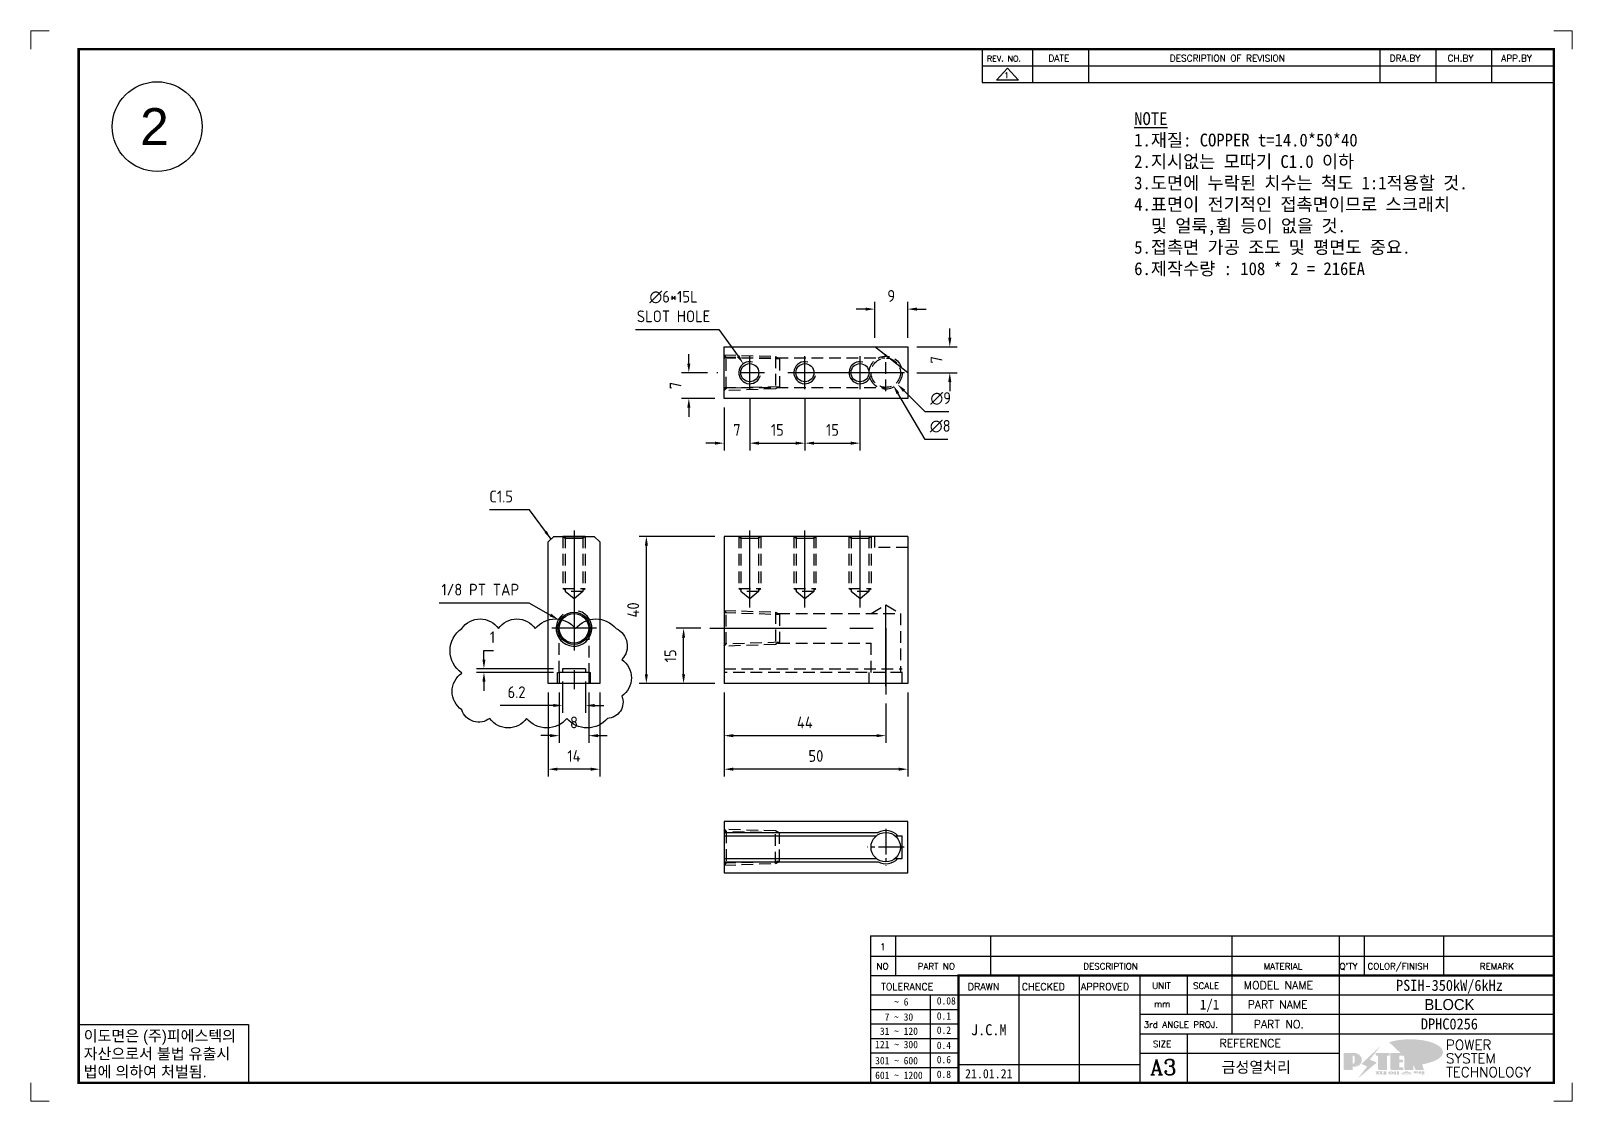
# Model space of a CAD drawing. Header units: millimetres. Extents: x 282 to 14566, y -4134 to 5341.
# Drawn here: x 2788.1 to 3207.6, y -364.8 to -73.5 of the extents above; entities that cross this region are included whole.
import ezdxf
from ezdxf.enums import TextEntityAlignment as Align

# ---------------------------------------------------------------- set-up
doc = ezdxf.new("R2010")
doc.units = ezdxf.units.MM
for name, pattern in [('CENTER', [50.8, 31.75, -6.35, 6.35, -6.35]), ('CENTER1', [10, 7, -1, 1, -1]), ('HIDDEN2', [4.7625, 3.175, -1.5875])]:
    doc.linetypes.add(name, pattern=pattern)
for name, color, linetype in [('CENTER', 1, 'CENTER'), ('FORMAT-1', 7, 'Continuous'), ('line', 3, 'Continuous'), ('Text', 2, 'Continuous'), ('THIN', 3, 'Continuous')]:
    doc.layers.add(name, color=color, linetype=linetype)
doc.styles.add('arial_ttf', font='arial.ttf')
doc.styles.add('h1', font='')
doc.styles.add('HAN', font='')
doc.styles.add('RC', font='ROMANC.SHX')
doc.styles.add('ROMANT', font='romant__.ttf')
doc.styles.add('RT', font='ROMANT.SHX', dxfattribs={"oblique": 15})
doc.styles.get("Standard").update_dxf_attribs({"font": 'ISOCP.SHX', "bigfont": 'WHGTXT.SHX'})
doc.styles.get('h1').set_extended_font_data('New Gulim')
doc.styles.get('HAN').set_extended_font_data('GulimChe')
doc.dimstyles.new('PS-1', dxfattribs={"dimtxt": 3.2, "dimasz": 2.5, "dimexe": 2, "dimexo": 2.5, "dimgap": 2, "dimtad": 1, "dimtoh": 1, "dimrnd": 0.05, "dimzin": 12, "dimdsep": 46, "dimtxsty": 'Standard', "dimcen": 0, "dimclrt": 2, "dimazin": 3, "dimtfac": 1, "dimtofl": 0, "dimtmove": 0, "dimatfit": 3, "dimfxl": 0, "dimtolj": 1, "dimtzin": 0, "dimarcsym": 0})

# ---------------------------------------------------------------- blocks, each defined once
blk = doc.blocks.new('*D148')
at = {"color": 0, "lineweight": -2}
for p, q in [((2976.75, -176.02), (2976.75, -187.7)), ((2983.75, -173.5), (2983.75, -187.7)), ((2974.25, -185.7), (2971.75, -185.7)), ((2986.25, -185.7), (2988.75, -185.7))]:
    blk.add_line(p, q, dxfattribs=at)
at = {"color": 0}
for points in [[(2974.25, -185.28), (2974.25, -186.12), (2976.75, -185.7)], [(2986.25, -185.28), (2986.25, -186.12), (2983.75, -185.7)]]:
    blk.add_solid(points, dxfattribs=at)
at = {"layer": 'DEFPOINTS', "color": 0}
for p in [(2983.75, -171, 0), (2976.75, -173.52, 0), (2983.75, -185.7)]:
    blk.add_point(p, dxfattribs=at)
at = {"color": 2, "insert": (2980.25, -182.1), "char_height": 3.2, "attachment_point": 5}
blk.add_mtext('\\A1;7', dxfattribs=at)
blk = doc.blocks.new('*D149')
at = {"color": 0, "lineweight": -2}
for p, q in [((2983.75, -173.5), (2983.75, -187.7)), ((2998.75, -173.5), (2998.75, -187.7)), ((2986.25, -185.7), (2996.25, -185.7))]:
    blk.add_line(p, q, dxfattribs=at)
at = {"color": 0}
for points in [[(2986.25, -185.28), (2986.25, -186.12), (2983.75, -185.7)], [(2996.25, -185.28), (2996.25, -186.12), (2998.75, -185.7)]]:
    blk.add_solid(points, dxfattribs=at)
at = {"layer": 'DEFPOINTS', "color": 0}
for p in [(2983.75, -171, 0), (2998.75, -171, 0), (2998.75, -185.7)]:
    blk.add_point(p, dxfattribs=at)
at = {"color": 2, "insert": (2991.25, -182.1), "char_height": 3.2, "attachment_point": 5}
blk.add_mtext('\\A1;15', dxfattribs=at)
blk = doc.blocks.new('*D150')
at = {"color": 0, "lineweight": -2}
for p, q in [((2998.75, -173.5), (2998.75, -187.7)), ((3013.75, -173.5), (3013.75, -187.7)), ((3001.25, -185.7), (3011.25, -185.7))]:
    blk.add_line(p, q, dxfattribs=at)
at = {"color": 0}
for points in [[(3001.25, -185.28), (3001.25, -186.12), (2998.75, -185.7)], [(3011.25, -185.28), (3011.25, -186.12), (3013.75, -185.7)]]:
    blk.add_solid(points, dxfattribs=at)
at = {"layer": 'DEFPOINTS', "color": 0}
for p in [(2998.75, -171, 0), (3013.75, -171, 0), (3013.75, -185.7)]:
    blk.add_point(p, dxfattribs=at)
at = {"color": 2, "insert": (3006.25, -182.1), "char_height": 3.2, "attachment_point": 5}
blk.add_mtext('\\A1;15', dxfattribs=at)
blk = doc.blocks.new('*D151')
at = {"color": 0, "lineweight": -2}
for p, q in [((2967.16, -164.02), (2967.16, -161.52)), ((2972.25, -166.52), (2965.16, -166.52)), ((2974.25, -173.52), (2965.16, -173.52)), ((2967.16, -176.02), (2967.16, -178.52))]:
    blk.add_line(p, q, dxfattribs=at)
at = {"color": 0}
for points in [[(2966.74, -164.02), (2967.58, -164.02), (2967.16, -166.52)], [(2966.74, -176.02), (2967.58, -176.02), (2967.16, -173.52)]]:
    blk.add_solid(points, dxfattribs=at)
at = {"layer": 'DEFPOINTS', "color": 0}
for p in [(2967.16, -166.52), (2974.75, -166.52, 0), (2976.75, -173.52, 0)]:
    blk.add_point(p, dxfattribs=at)
at = {"color": 2, "insert": (2963.56, -170.02), "char_height": 3.2, "attachment_point": 5, "rotation": 90}
blk.add_mtext('\\A1;7', dxfattribs=at)
blk = doc.blocks.new('*D152')
at = {"color": 0, "lineweight": -2}
for p, q in [((3015.25, -149.22), (3012.75, -149.22)), ((3017.75, -157.02), (3017.75, -147.22)), ((3026.75, -157.02), (3026.75, -147.22)), ((3029.25, -149.22), (3031.75, -149.22))]:
    blk.add_line(p, q, dxfattribs=at)
at = {"color": 0}
for points in [[(3015.25, -148.8), (3015.25, -149.64), (3017.75, -149.22)], [(3029.25, -148.8), (3029.25, -149.64), (3026.75, -149.22)]]:
    blk.add_solid(points, dxfattribs=at)
at = {"layer": 'DEFPOINTS', "color": 0}
for p in [(3026.75, -149.22), (3017.75, -159.52, 0), (3026.75, -159.52, 0)]:
    blk.add_point(p, dxfattribs=at)
at = {"color": 2, "insert": (3022.25, -145.62), "char_height": 3.2, "attachment_point": 5}
blk.add_mtext('\\A1;9', dxfattribs=at)
blk = doc.blocks.new('*D153')
at = {"color": 0, "lineweight": -2}
for p, q in [((3038.18, -157.02), (3038.18, -154.52)), ((3029.25, -159.52), (3040.18, -159.52)), ((3029.25, -166.52), (3040.18, -166.52)), ((3038.18, -169.02), (3038.18, -171.52))]:
    blk.add_line(p, q, dxfattribs=at)
at = {"color": 0}
for points in [[(3037.77, -157.02), (3038.6, -157.02), (3038.18, -159.52)], [(3037.77, -169.02), (3038.6, -169.02), (3038.18, -166.52)]]:
    blk.add_solid(points, dxfattribs=at)
at = {"layer": 'DEFPOINTS', "color": 0}
for p in [(3026.75, -159.52, 0), (3038.18, -159.52), (3026.75, -166.52, 0)]:
    blk.add_point(p, dxfattribs=at)
at = {"color": 2, "insert": (3034.58, -163.02), "char_height": 3.2, "attachment_point": 5, "rotation": 90}
blk.add_mtext('\\A1;7', dxfattribs=at)
blk = doc.blocks.new('*D83')
at = {"color": 0, "lineweight": -2}
for p, q in [((2976.75, -253.59), (2976.75, -267.3)), ((3020.75, -256.59), (3020.75, -267.3)), ((2979.25, -265.3), (3018.25, -265.3))]:
    blk.add_line(p, q, dxfattribs=at)
at = {"color": 0}
for points in [[(2979.25, -264.89), (2979.25, -265.72), (2976.75, -265.3)], [(3018.25, -264.89), (3018.25, -265.72), (3020.75, -265.3)]]:
    blk.add_solid(points, dxfattribs=at)
at = {"layer": 'DEFPOINTS', "color": 0}
for p in [(2976.75, -251.09, 0), (3020.75, -254.09, 0), (3020.75, -265.3)]:
    blk.add_point(p, dxfattribs=at)
at = {"color": 2, "insert": (2998.75, -261.7), "char_height": 3.2, "attachment_point": 5}
blk.add_mtext('\\A1;44', dxfattribs=at)
blk = doc.blocks.new('*D84')
at = {"color": 0, "lineweight": -2}
for p, q in [((2970.39, -236.09), (2963.74, -236.09)), ((2965.74, -248.59), (2965.74, -238.59)), ((2974.25, -251.09), (2963.74, -251.09))]:
    blk.add_line(p, q, dxfattribs=at)
at = {"color": 0}
for points in [[(2965.32, -238.59), (2966.15, -238.59), (2965.74, -236.09)], [(2965.32, -248.59), (2966.15, -248.59), (2965.74, -251.09)]]:
    blk.add_solid(points, dxfattribs=at)
at = {"layer": 'DEFPOINTS', "color": 0}
for p in [(2965.74, -236.09), (2972.89, -236.09, 0), (2976.75, -251.09, 0)]:
    blk.add_point(p, dxfattribs=at)
at = {"color": 2, "insert": (2962.14, -243.59), "char_height": 3.2, "attachment_point": 5, "rotation": 90}
blk.add_mtext('\\A1;15', dxfattribs=at)
blk = doc.blocks.new('*D85')
at = {"color": 0, "lineweight": -2}
for p, q in [((2974.25, -211.09), (2953.61, -211.09)), ((2955.61, -248.59), (2955.61, -213.59)), ((2974.25, -251.09), (2953.61, -251.09))]:
    blk.add_line(p, q, dxfattribs=at)
at = {"color": 0}
for points in [[(2955.19, -213.59), (2956.03, -213.59), (2955.61, -211.09)], [(2955.19, -248.59), (2956.03, -248.59), (2955.61, -251.09)]]:
    blk.add_solid(points, dxfattribs=at)
at = {"layer": 'DEFPOINTS', "color": 0}
for p in [(2955.61, -211.09), (2976.75, -211.09, 0), (2976.75, -251.09, 0)]:
    blk.add_point(p, dxfattribs=at)
at = {"color": 2, "insert": (2952.01, -231.09), "char_height": 3.2, "attachment_point": 5, "rotation": 90}
blk.add_mtext('\\A1;40', dxfattribs=at)
blk = doc.blocks.new('*D86')
at = {"color": 0, "lineweight": -2}
for p, q in [((2976.75, -253.59), (2976.75, -276.43)), ((3026.75, -253.59), (3026.75, -276.43)), ((3024.25, -274.43), (2979.25, -274.43))]:
    blk.add_line(p, q, dxfattribs=at)
at = {"color": 0}
for points in [[(2979.25, -274.01), (2979.25, -274.85), (2976.75, -274.43)], [(3024.25, -274.01), (3024.25, -274.85), (3026.75, -274.43)]]:
    blk.add_solid(points, dxfattribs=at)
at = {"layer": 'DEFPOINTS', "color": 0}
for p in [(2976.75, -251.09, 0), (3026.75, -251.09, 0), (2976.75, -274.43)]:
    blk.add_point(p, dxfattribs=at)
at = {"color": 2, "insert": (3001.75, -270.83), "char_height": 3.2, "attachment_point": 5}
blk.add_mtext('\\A1;50', dxfattribs=at)
blk = doc.blocks.new('*D87')
at = {"color": 0, "lineweight": -2}
for p, q in [((2931.91, -253.59), (2931.91, -267.3)), ((2939.91, -253.59), (2939.91, -267.3)), ((2929.41, -265.3), (2926.91, -265.3)), ((2942.41, -265.3), (2944.91, -265.3))]:
    blk.add_line(p, q, dxfattribs=at)
at = {"color": 0}
for points in [[(2929.41, -264.89), (2929.41, -265.72), (2931.91, -265.3)], [(2942.41, -264.89), (2942.41, -265.72), (2939.91, -265.3)]]:
    blk.add_solid(points, dxfattribs=at)
at = {"layer": 'DEFPOINTS', "color": 0}
for p in [(2931.91, -251.09, 0), (2939.91, -251.09, 0), (2939.91, -265.3)]:
    blk.add_point(p, dxfattribs=at)
at = {"color": 2, "insert": (2935.91, -261.7), "char_height": 3.2, "attachment_point": 5}
blk.add_mtext('\\A1;8', dxfattribs=at)
blk = doc.blocks.new('*D88')
at = {"color": 0, "lineweight": -2}
for p, q in [((2928.91, -253.59), (2928.91, -276.43)), ((2942.91, -253.59), (2942.91, -276.43)), ((2940.41, -274.43), (2931.41, -274.43))]:
    blk.add_line(p, q, dxfattribs=at)
at = {"color": 0}
for points in [[(2931.41, -274.01), (2931.41, -274.85), (2928.91, -274.43)], [(2940.41, -274.01), (2940.41, -274.85), (2942.91, -274.43)]]:
    blk.add_solid(points, dxfattribs=at)
at = {"layer": 'DEFPOINTS', "color": 0}
for p in [(2928.91, -251.09, 0), (2942.91, -251.09, 0), (2928.91, -274.43)]:
    blk.add_point(p, dxfattribs=at)
at = {"color": 2, "insert": (2935.91, -270.83), "char_height": 3.2, "attachment_point": 5}
blk.add_mtext('\\A1;14', dxfattribs=at)
blk = doc.blocks.new('*D154')
at = {"color": 0, "lineweight": -2}
for p, q in [((2952.62, -154.78), (2975.37, -154.78)), ((2975.37, -154.78), (2980.56, -162.04))]:
    blk.add_line(p, q, dxfattribs=at)
at = {"color": 0}
blk.add_solid([(2980.9, -161.8), (2980.22, -162.28), (2982.01, -164.08)], dxfattribs=at)
at = {"layer": 'DEFPOINTS', "color": 0}
for p in [(2982.01, -164.08, 0), (2985.49, -168.96, 0)]:
    blk.add_point(p, dxfattribs=at)
at = {"color": 2, "insert": (2963, -148.51), "char_height": 3.2, "attachment_point": 5}
blk.add_mtext('\\A1;∅6*15L\\PSLOT HOLE', dxfattribs=at)
blk = doc.blocks.new('*D218')
at = {"color": 0, "lineweight": -2}
for p, q in [((3031.52, -177.14), (3025.74, -171.44)), ((3037.91, -177.14), (3031.52, -177.14))]:
    blk.add_line(p, q, dxfattribs=at)
at = {"color": 0}
blk.add_solid([(3026.03, -171.14), (3025.44, -171.73), (3023.96, -169.68)], dxfattribs=at)
at = {"layer": 'DEFPOINTS', "color": 0}
for p in [(3017.55, -163.36, 0), (3023.96, -169.68, 0)]:
    blk.add_point(p, dxfattribs=at)
at = {"color": 2, "insert": (3035.71, -173.54), "char_height": 3.2, "attachment_point": 5}
blk.add_mtext('\\A1;∅9', dxfattribs=at)
blk = doc.blocks.new('*D107')
at = {"color": 0, "lineweight": -2}
for p, q in [((2899.24, -229.17), (2923.61, -229.17)), ((2923.61, -229.17), (2929.49, -232.48))]:
    blk.add_line(p, q, dxfattribs=at)
blk.add_arc((2935.91, -236.09), 4.86, 127.0981, 165, dxfattribs=at)
at = {"color": 0}
blk.add_solid([(2929.7, -232.11), (2929.29, -232.84), (2931.67, -233.7)], dxfattribs=at)
at = {"layer": 'DEFPOINTS', "color": 0}
for p in [(2931.67, -233.7, 0), (2940.15, -238.47, 0)]:
    blk.add_point(p, dxfattribs=at)
at = {"color": 2, "insert": (2910.42, -225.57), "char_height": 3.2, "attachment_point": 5}
blk.add_mtext('\\A1;1/8 PT TAP', dxfattribs=at)
blk = doc.blocks.new('*D219')
at = {"color": 0, "lineweight": -2}
for p, q in [((3031.5, -184.7), (3024.06, -172.12)), ((3037.66, -184.7), (3031.5, -184.7))]:
    blk.add_line(p, q, dxfattribs=at)
at = {"color": 0}
blk.add_solid([(3024.42, -171.9), (3023.7, -172.33), (3022.79, -169.96)], dxfattribs=at)
at = {"layer": 'DEFPOINTS', "color": 0}
for p in [(3018.72, -163.08, 0), (3022.79, -169.96, 0)]:
    blk.add_point(p, dxfattribs=at)
at = {"color": 2, "insert": (3035.58, -181.1), "char_height": 3.2, "attachment_point": 5}
blk.add_mtext('\\A1;∅8', dxfattribs=at)
blk = doc.blocks.new('t3')
for p, q in [((0, 15.88), (46.25, 15.88)), ((0, 15.88), (0, 0)), ((46.25, 15.88), (46.25, 0)), ((0, 0), (46.25, 0))]:
    blk.add_line(p, q)
at = {"color": 1, "style": 'h1'}
for s, p in [('이도면은 (주)피에스텍의', (1.4, 11.29)), ('자산으로서 불법 유출시', (1.4, 6.41)), ('법에 의하여 처벌됨.', (1.4, 1.52))]:
    blk.add_text(s, height=3, dxfattribs=at).set_placement(p)
blk = doc.blocks.new('new LOGO')
at = {"layer": 'line'}
h = blk.add_hatch(color=1, dxfattribs=at)
h.paths.add_polyline_path([(41.5, 16.4), (54.3, 16.4, 1), (54.3, 82.9), (0, 82.9), (0, -0.1), (41.5, -0.1)])
h.paths.add_polyline_path([(41.5, 27.9), (41.5, 71.9), (43.6, 71.9, -0.414214), (54.6, 60.9), (54.6, 38.9, -0.414214), (43.6, 27.9)], flags=16)
h.paths.add_polyline_path([(214.7, 71.9), (227.5, 71.9), (227.5, 82.9), (159.7, 82.9), (159.7, 71.9), (172.5, 71.9), (172.5, -0.1), (214.7, -0.1)])
h.paths.add_polyline_path([(276, 37.4), (294.8, 37.4), (294.8, 49.1), (276, 49.1), (276, 71.9), (294.8, 71.9), (294.8, 82.9), (234.5, 82.9), (234.5, -0.1), (297, -0.1), (297, 10.9), (276, 10.9)])
h.paths.add_polyline_path([(347.2, 35.2), (359.7, -0.1), (400.5, -0.1), (379.6, 66.8), (399.7, 82.9), (380.6, 82.9), (347.2, 61.6), (347.2, 82.9), (305.5, 82.9), (305.5, -0.1), (347.2, -0.1)])
h = blk.add_hatch(color=250, dxfattribs=at)
h.paths.add_polyline_path([(44.5, 69.4), (46.6, 69.4, -0.129793), (52, 68, 0.221832), (43.6, 71.9), (41.5, 71.9), (41.5, 27.9), (43.6, 27.9, 0.02048), (44.5, 28)], flags=17)
h.paths.add_polyline_path([(44.5, 13.9), (57.3, 13.9, 0.72362), (77.1, 73.9, -0.679777), (54.3, 16.4), (41.5, 16.4), (41.5, -0.1), (3, -0.1), (3, -2.6), (44.5, -2.6)])
h.paths.add_polyline_path([(117.9, 14.2), (71.5, -44.4), (77.1, -39.6), (120.8, 15.6), (92, 28.9), (173.3, 106), (177.5, 111.4), (89.1, 27.6)])
h.paths.add_polyline_path([(162.7, 71.9), (162.7, 69.4), (172.5, 69.4), (172.5, 71.9)], flags=17)
h.paths.add_polyline_path([(217.7, 69.4), (230.5, 69.4), (230.5, 80.4), (227.5, 80.4), (227.5, 71.9), (214.7, 71.9), (214.7, -0.1), (175.5, -0.1), (175.5, -2.6), (217.7, -2.6)])
h.paths.add_polyline_path([(297.8, 46.6), (294.8, 46.6), (294.8, 37.4), (276, 37.4), (276, 10.9), (279, 10.9), (279, 34.9), (297.8, 34.9)])
h.paths.add_polyline_path([(300, 8.4), (297, 8.4), (297, -0.1), (237.5, -0.1), (237.5, -2.6), (300, -2.6)])
h.paths.add_polyline_path([(297.8, 80.4), (294.8, 80.4), (294.8, 71.9), (276, 71.9), (276, 49.1), (279, 49.1), (279, 69.4), (297.8, 69.4)])
h.paths.add_polyline_path([(350.2, 80.4), (347.2, 80.4), (347.2, 61.6), (350.2, 63.5)])
h.paths.add_polyline_path([(350.2, 26.7), (347.2, 35.2), (347.2, -0.1), (308.5, -0.1), (308.5, -2.6), (350.2, -2.6)])
h.paths.add_polyline_path([(402.7, 80.4), (396.5, 80.4), (379.6, 66.8), (400.5, -0.1), (361.8, -0.1), (362.7, -2.6), (403.5, -2.6), (382.6, 64.3)])
blk.add_hatch(color=5, dxfattribs=at).paths.add_polyline_path([(166.3, 35), (131, 49), (180.4, 112.7), (92, 28.9), (120.8, 15.6), (74.4, -43)])
h = blk.add_hatch(color=253, dxfattribs=at)
edge = h.paths.add_edge_path()
edge.add_ellipse((333.9, 86.4), major_axis=(-165.9, 0), ratio=0.39426, start_angle=111.51268, end_angle=334.46902)
edge.add_ellipse((314.1, 81.2), major_axis=(-153.7, 0), ratio=0.40699, start_angle=121.30662, end_angle=327.74369, ccw=False)
edge.add_line((394, 27.8), (394.7, 25.6))
h = blk.add_hatch(color=250, dxfattribs=at)
edge = h.paths.add_edge_path()
edge.add_ellipse((237.8, -17.6), major_axis=(-14.3, 0), ratio=0.526336, start_angle=192.2456, end_angle=269.07481)
edge.add_line((238.1, -10.1), (237.6, -10.1))
edge.add_ellipse((237.8, -17.6), major_axis=(-14.3, 0), ratio=0.526336, start_angle=270.92519, end_angle=449.07481)
edge.add_line((237.6, -25.1), (238.1, -25.1))
edge.add_ellipse((237.8, -17.6), major_axis=(-14.3, 0), ratio=0.526336, start_angle=450.92519, end_angle=527.7544)
edge.add_line((251.7, -19.2), (254.1, -19.2))
edge.add_line((254.1, -19.2), (254.1, -27.1))
edge.add_line((254.1, -27.1), (263.1, -27.1))
edge.add_line((263.1, -27.1), (263.1, -10.1))
edge.add_line((263.1, -10.1), (254.1, -10.1))
edge.add_line((254.1, -10.1), (254.1, -16))
edge.add_line((254.1, -16), (251.7, -16))
h.paths.add_polyline_path([(241, -16.4), (241, -18.7, -1), (234.4, -18.7), (234.4, -16.4, -1)], flags=16)
h.paths.add_polyline_path([(278.2, -10.1), (268.1, -10.1), (268.1, -27.1), (278.2, -27.1)])
h.paths.add_polyline_path([(310.3, -10.1), (310.3, -11.1, -0.157169), (289.3, -17.5), (294, -19.9, 0.128407), (316.3, -15.9, 0.128407), (338.6, -19.9), (343.3, -17.5, -0.157169), (322.2, -11.1), (322.2, -10.1)])
h.paths.add_polyline_path([(342.1, -25.1), (342.1, -22.3), (290.4, -22.3), (290.4, -25.1)])
h.paths.add_polyline_path([(352, -10.1), (352, -16.2, 0.414214), (354, -18.2), (378.7, -18.2), (378.7, -19.6), (390.2, -19.6), (390.2, -10.1), (378.7, -10.1), (378.7, -13.6), (374.7, -13.6), (374.7, -15.1), (378.7, -15.1), (378.7, -16.2), (364.7, -16.2), (364.7, -15.1), (371.2, -15.1), (371.2, -13.6), (364.7, -13.6), (364.7, -12.6), (374.7, -12.6), (374.7, -10.1)])
h.paths.add_polyline_path([(393.8, -10.1), (393.8, -19.6), (405, -19.6), (405, -10.1)])
h.paths.add_polyline_path([(405, -27.1), (405, -20.9), (356.8, -20.9), (356.8, -23), (391.8, -23), (391.8, -27.1)])
h.paths.add_polyline_path([(200.4, -10.1), (200.4, -22.3), (193.2, -22.3), (193.2, -12.6), (196.6, -12.6), (196.6, -10.1), (161, -10.1), (161, -12.6), (164.5, -12.6), (164.5, -22.3), (161, -22.3), (161, -25.1), (200.4, -25.1), (200.4, -27.1), (213.9, -27.1), (213.9, -10.1)])
h.paths.add_polyline_path([(182, -12.6), (175.6, -12.6), (175.6, -22.3), (182, -22.3)], flags=17)
blk = doc.blocks.new('format-3')
at = {"color": 3, "lineweight": 9}
for p, q in [((0, 286.3), (0, 291.3)), ((5, 291.3), (0, 291.3)), ((414.5, 291.3), (419.5, 291.3)), ((419.5, 286.3), (419.5, 291.3)), ((0, 5), (0, 0)), ((419.5, 5), (419.5, 0)), ((5, 0), (0, 0)), ((414.5, 0), (419.5, 0))]:
    blk.add_line(p, q, dxfattribs=at)
at = {"color": 180}
for p, q in [((258.97, 281.75), (258.97, 286.3)), ((272.71, 281.75), (272.71, 286.3)), ((287.94, 281.75), (287.94, 286.3)), ((367.22, 281.75), (367.22, 286.3)), ((382.45, 281.75), (382.45, 286.3)), ((397.61, 281.75), (397.61, 286.3)), ((258.97, 281.75), (414.5, 281.75)), ((228.5, 39.49), (228.5, 5)), ((228.5, 39.49), (414.5, 39.49)), ((235.29, 39.49), (235.29, 34.21)), ((261.24, 34.21), (261.24, 39.49)), ((326.9, 39.49), (326.9, 34.21)), ((356.11, 39.49), (356.11, 34.21)), ((362.93, 39.49), (362.93, 34.21)), ((384.48, 39.49), (384.48, 34.21)), ((228.5, 34.21), (252.48, 34.21)), ((268.96, 5), (268.96, 34.21)), ((285.45, 5), (285.45, 34.21)), ((301.94, 5), (301.94, 34.21)), ((314.72, 34.21), (314.72, 23.65)), ((326.9, 34.21), (326.9, 18.37)), ((356.11, 34.21), (356.11, 5)), ((228.5, 28.93), (252.48, 28.93)), ((244.89, 5.23), (244.89, 28.93)), ((252.48, 28.93), (414.5, 28.93)), ((228.5, 24.98), (252.48, 24.98)), ((228.5, 21.03), (252.48, 21.03)), ((301.94, 23.65), (414.5, 23.65)), ((228.5, 17.08), (252.48, 17.08)), ((301.94, 18.37), (414.5, 18.37)), ((314.72, 18.37), (314.72, 5)), ((228.5, 13.13), (252.48, 13.13)), ((301.94, 13.09), (356.11, 13.09)), ((228.5, 9.18), (252.48, 9.18)), ((252.48, 9.95), (301.94, 9.95))]:
    blk.add_line(p, q, dxfattribs=at)
at = {"const_width": 0.7}
blk.add_lwpolyline([(252.48, 5), (252.48, 34.21), (414.5, 34.21)], dxfattribs=at)
at = {"layer": 'FORMAT-1', "const_width": 0.7}
blk.add_lwpolyline([(13, 5), (13, 286.3), (414.5, 286.3), (414.5, 5)], close=True, dxfattribs=at)
blk.add_blockref('t3', (13, 5))
at = {"xscale": 0.05400000000000027, "yscale": 0.05400000000000027, "zscale": 0.05400000000000027}
blk.add_blockref('new LOGO', (357.35, 8.65), dxfattribs=at)
at = {"color": 2}
for s, height, style, p in [('REV. NO.', 1.56, 'RC', (260.23, 282.95)), ('DATE', 1.788, 'RC', (276.95, 282.94)), ('DESCRIPTION OF REVISION', 1.7875, 'RC', (309.98, 282.94)), ('DRA.BY', 1.788, 'RC', (369.83, 282.94)), ('CH.BY', 1.788, 'RC', (385.59, 282.94)), ('APP.BY', 1.788, 'RC', (400.18, 282.94)), ('COLOR/FINISH', 1.7424, 'RC', (363.8, 35.83)), ('NO', 1.742, 'RC', (230.16, 35.83)), ('PART NO', 1.742, 'RC', (241.36, 35.83)), ('DESCRIPTION', 1.7424, 'RC', (286.43, 35.83)), ('MATERIAL', 1.742, 'RC', (335.52, 35.83)), ("Q'TY", 1.742, 'RC', (356.17, 35.83)), ('REMARK', 1.742, 'RC', (394.37, 35.83)), (' TOLERANCE', 1.9, 'RC', (230.11, 30.22)), ('DRAWN', 1.9, 'RC', (255, 30.22)), ('CHECKED', 1.9, 'RC', (269.71, 30.22)), ('APPROVED', 1.9, 'RC', (285.8, 30.22)), ('UNIT', 1.742, 'RC', (305.19, 30.55)), ('SCALE', 1.742, 'RC', (316.32, 30.55)), ('MODEL NAME', 2.178, 'RC', (330.12, 30.46)), ('    ~ 6', 2, 'HAN', (229.8, 26.03)), ('0.08', 2, 'HAN', (246.57, 26.31)), ('mm', 1.742, 'RC', (305.67, 25.56)), ('PART NAME', 2.178, 'RC', (331.17, 25.24)), ('  7 ~ 30', 2, 'HAN', (229.8, 21.91)), ('0.1', 2, 'HAN', (246.57, 22.2)), ('3rd ANGLE PROJ.', 1.7424, 'RC', (302.87, 19.97)), ('PART NO.', 2.178, 'RC', (332.84, 19.85)), (' 31 ~ 120', 2, 'HAN', (229.8, 18.04)), ('0.2', 2, 'HAN', (246.57, 18.32)), ('REFERENCE', 2.178, 'RC', (323.52, 14.69)), ('121 ~ 300', 2, 'HAN', (229.8, 14.42)), ('0.4', 2, 'HAN', (246.57, 14.2)), ('SIZE', 1.742, 'RC', (305.39, 14.71)), ('301 ~ 600', 2, 'HAN', (229.8, 10.04)), ('0.6', 2, 'HAN', (246.57, 10.32)), ('601 ~ 1200', 2, 'HAN', (229.8, 6.05)), ('0.8', 2, 'HAN', (246.57, 6.33))]:
    blk.add_text(s, height=height, dxfattribs=dict(at, style=style)).set_placement(p)
at = {"style": 'ROMANT'}
for s, p in [('POWER', (385.15, 13.96)), ('SYSTEM', (385.15, 10.31)), ('TECHNOLOGY', (385.15, 6.56))]:
    blk.add_text(s, height=2.7, dxfattribs=at).set_placement(p)
at = {"color": 2, "lineweight": 25, "style": 'RC'}
blk.add_text('A3', height=4.182, dxfattribs=at).set_placement((304.61, 7.14))
at = {"style": 'HAN'}
for tag, height, p in [('MODEL-NAME', 3, (386.1, 31.53)), ('SCALE', 2.7, (320.81, 26.29)), ('PART-NAME', 3, (386.1, 26.29)), ('CH-BY', 3, (277.21, 19.44)), ('PART-NO', 3, (386.1, 21.01)), ('DRA-BY', 3, (260.72, 19.44)), ('APP-BY', 3, (293.7, 19.44)), ('DRA-DATE', 2.5, (260.72, 7.47)), ('CH-DATE', 2.5, (277.21, 7.47)), ('APP-DATE', 2.5, (293.7, 7.47)), ('관련업체', 3, (333.52, 9.26))]:
    blk.add_attdef(tag, text='', height=height, dxfattribs=at).set_placement(p, align=Align.MIDDLE_CENTER)
blk = doc.blocks.new('no3')
at = {"color": 180}
for p, q in [((0, 5.5), (0, 0)), ((0, 5.5), (186, 5.5)), ((6.79, 5.5), (6.79, 0)), ((32.74, 0.11), (32.74, 5.5)), ((98.4, 5.5), (98.4, 0)), ((127.61, 5.5), (127.61, 0)), ((134.43, 5.5), (134.43, 0)), ((155.98, 5.5), (155.98, 0))]:
    blk.add_line(p, q, dxfattribs=at)
at = {"color": 2, "style": 'HAN'}
for tag, p in [('PART-NO', (19.76, 2.75)), ('MATERIAL', (111.38, 2.75)), ("Q'TY", (131.02, 2.75)), ('COLOR/FINISH', (145.2, 2.75)), ('REMARK', (170.76, 2.75))]:
    blk.add_attdef(tag, text='', height=2.9, dxfattribs=at).set_placement(p, align=Align.MIDDLE_CENTER)
blk.add_attdef('DESCRIPTION', text='', height=2.9, dxfattribs=at).set_placement((34.51, 2.75), align=Align.MIDDLE_LEFT)
at = {"color": 2, "style": 'RT', "oblique": 15}
blk.add_attdef('NO', text='', height=1.74, dxfattribs=at).set_placement((3.38, 2.51), align=Align.MIDDLE_CENTER)
blk = doc.blocks.new('re3')
at = {"color": 180}
for p, q in [((0, 0), (0, -4.55)), ((6.87, -0.64), (3.86, -3.91)), ((9.88, -3.91), (3.86, -3.91)), ((6.87, -0.64), (9.88, -3.91)), ((13.74, -4.55), (13.74, 0)), ((28.97, -4.55), (28.97, 0)), ((108.25, -4.55), (108.25, 0)), ((123.49, -4.55), (123.49, 0)), ((138.64, -4.55), (138.64, 0)), ((0, -4.55), (155.53, -4.55))]:
    blk.add_line(p, q, dxfattribs=at)
at = {"color": 2, "style": 'RC', "oblique": 15}
blk.add_attdef('REV.NO', text='', height=1.56, dxfattribs=at).set_placement((6.59, -2.56), align=Align.MIDDLE_CENTER)
blk.add_attdef('-1', text='', height=1.56, dxfattribs=at).set_placement((9.37, -1.66), align=Align.MIDDLE_LEFT)
at = {"color": 2, "style": 'HAN'}
for tag, p in [('REV.-DATE', (21.36, -2.28)), ('DRA.BY', (115.87, -2.28)), ('CH.BY', (131.07, -2.28)), ('APP.BY', (147.09, -2.28))]:
    blk.add_attdef(tag, text='', height=2.5, dxfattribs=at).set_placement(p, align=Align.MIDDLE_CENTER)
blk.add_attdef('DESCRIPTION-OF-REVISION', text='', height=2.5, dxfattribs=at).set_placement((31.61, -2.28), align=Align.MIDDLE_LEFT)
blk = doc.blocks.new('*D220')
at = {"color": 0, "linetype": 'ByBlock', "lineweight": -2}
for p, q in [((2911.4, -244.59), (2911.4, -242.09)), ((2911.4, -242.09), (2914.04, -242.09)), ((2930.31, -247.09), (2909.4, -247.09)), ((2930.31, -248.09), (2909.4, -248.09)), ((2911.4, -250.59), (2911.4, -253.09))]:
    blk.add_line(p, q, dxfattribs=at)
at = {"color": 0}
for points in [[(2910.99, -244.59), (2911.82, -244.59), (2911.4, -247.09)], [(2910.99, -250.59), (2911.82, -250.59), (2911.4, -248.09)]]:
    blk.add_solid(points, dxfattribs=at)
at = {"layer": 'DEFPOINTS', "color": 0}
for p in [(2911.4, -247.09), (2932.81, -247.09, 0), (2932.81, -248.09, 0)]:
    blk.add_point(p, dxfattribs=at)
at = {"color": 2, "insert": (2913.72, -238.49), "char_height": 3.2, "attachment_point": 5}
blk.add_mtext('\\A1;1', dxfattribs=at)
blk = doc.blocks.new('*D221')
at = {"color": 0, "linetype": 'ByBlock', "lineweight": -2}
for p, q in [((2932.81, -250.59), (2932.81, -259.09)), ((2939.01, -250.59), (2939.01, -259.09)), ((2930.31, -257.09), (2915.84, -257.09)), ((2941.51, -257.09), (2944.01, -257.09))]:
    blk.add_line(p, q, dxfattribs=at)
at = {"color": 0}
for points in [[(2930.31, -256.67), (2930.31, -257.5), (2932.81, -257.09)], [(2941.51, -256.67), (2941.51, -257.5), (2939.01, -257.09)]]:
    blk.add_solid(points, dxfattribs=at)
at = {"layer": 'DEFPOINTS', "color": 0}
for p in [(2932.81, -248.09, 0), (2939.01, -248.09, 0), (2939.01, -257.09)]:
    blk.add_point(p, dxfattribs=at)
at = {"color": 2, "insert": (2920.27, -253.48), "char_height": 3.2, "attachment_point": 5}
blk.add_mtext('\\A1;6.2', dxfattribs=at)

msp = doc.modelspace()

# ---------------------------------------------------------------- linework, layer by layer
at = {"color": 2, "linetype": 'HIDDEN2'}
for p, q in [((2976.752, -162.52, 0), (3020.475, -162.52, 0)), ((3020.752, -171.557, 0), (3020.752, -161.483, 0)), ((3025.789, -166.52, 0), (3015.715, -166.52, 0)), ((2976.752, -170.52, 0), (3020.752, -170.52, 0)), ((2932.912, -211.087, 0), (2932.912, -225.283, 0)), ((2933.512, -211.087, 0), (2933.512, -226.087, 0)), ((2938.312, -211.087, 0), (2938.312, -226.087, 0)), ((2938.912, -211.087, 0), (2938.912, -225.283, 0)), ((2980.752, -211.087, 0), (2980.752, -225.283, 0)), ((2981.352, -211.087, 0), (2981.352, -226.087, 0)), ((2986.152, -211.087, 0), (2986.152, -226.087, 0)), ((2986.752, -211.087, 0), (2986.752, -225.283, 0)), ((2995.752, -211.087, 0), (2995.752, -225.283, 0)), ((2996.352, -211.087, 0), (2996.352, -226.087, 0)), ((3001.152, -211.087, 0), (3001.152, -226.087, 0)), ((3001.752, -211.087, 0), (3001.752, -225.283, 0)), ((3010.752, -211.087, 0), (3010.752, -225.283, 0)), ((3011.352, -211.087, 0), (3011.352, -226.087, 0)), ((3016.152, -211.087, 0), (3016.152, -226.087, 0)), ((3016.752, -211.087, 0), (3016.752, -225.283, 0)), ((3017.752, -214.087, 0), (3017.752, -211.087, 0)), ((3026.752, -214.087, 0), (3017.752, -214.087, 0)), ((2932.912, -225.283, 0), (2938.912, -225.283, 0)), ((2933.512, -225.677, 0), (2932.912, -225.283, 0)), ((2938.312, -226.087, 0), (2933.512, -226.087, 0)), ((2935.912, -228.087, 0), (2933.512, -226.087, 0)), ((2938.312, -226.087, 0), (2935.912, -228.087, 0)), ((2938.312, -225.677, 0), (2938.912, -225.283, 0)), ((2980.752, -225.283, 0), (2986.752, -225.283, 0)), ((2981.352, -225.677, 0), (2980.752, -225.283, 0)), ((2986.152, -226.087, 0), (2981.352, -226.087, 0)), ((2983.752, -228.087, 0), (2981.352, -226.087, 0)), ((2986.152, -226.087, 0), (2983.752, -228.087, 0)), ((2986.152, -225.677, 0), (2986.752, -225.283, 0)), ((2995.752, -225.283, 0), (3001.752, -225.283, 0)), ((2996.352, -225.677, 0), (2995.752, -225.283, 0)), ((3001.152, -226.087, 0), (2996.352, -226.087, 0)), ((2998.752, -228.087, 0), (2996.352, -226.087, 0)), ((3001.152, -226.087, 0), (2998.752, -228.087, 0)), ((3001.152, -225.677, 0), (3001.752, -225.283, 0)), ((3010.752, -225.283, 0), (3016.752, -225.283, 0)), ((3011.352, -225.677, 0), (3010.752, -225.283, 0)), ((3016.152, -226.087, 0), (3011.352, -226.087, 0)), ((3013.752, -228.087, 0), (3011.352, -226.087, 0)), ((3016.152, -226.087, 0), (3013.752, -228.087, 0)), ((3016.152, -225.677, 0), (3016.752, -225.283, 0)), ((2990.752, -231.66, 0), (2990.752, -240.513, 0)), ((2991.49, -232.087, 0), (3024.752, -232.087, 0)), ((2991.816, -232.275, 0), (2991.816, -239.899, 0)), ((2931.912, -248.087, 0), (2931.912, -236.087, 0)), ((2939.912, -236.087, 0), (2939.912, -248.087, 0)), ((2991.49, -240.087, 0), (3016.752, -240.087, 0)), ((2976.752, -247.087, 0), (3025.252, -247.087, 0)), ((3025.252, -251.087, 0), (3025.252, -247.087, 0)), ((2931.412, -251.087, 0), (2931.412, -248.087, 0)), ((2931.412, -248.087, 0), (2931.912, -248.087, 0)), ((2939.912, -248.087, 0), (2940.412, -248.087, 0)), ((2940.412, -251.087, 0), (2940.412, -248.087, 0)), ((3025.252, -248.087, 0), (2976.752, -248.087, 0)), ((3016.252, -251.087, 0), (3016.252, -248.087, 0))]:
    msp.add_line(p, q, dxfattribs=at)
at = {"color": 252, "linetype": 'HIDDEN2'}
for p, q in [((2990.752, -162.093, 0), (2990.752, -170.946, 0)), ((2991.816, -162.708, 0), (2991.816, -170.332, 0)), ((2990.752, -300.08, 0), (2990.752, -291.227, 0)), ((2991.816, -299.466, 0), (2991.816, -291.842, 0))]:
    msp.add_line(p, q, dxfattribs=at)
at = {"color": 1}
for p, q in [((3026.752, -166.52, 0), (3017.752, -159.52, 0)), ((2976.752, -211.087, 0), (2976.752, -251.087, 0)), ((3026.752, -211.087, 0), (2976.752, -211.087, 0)), ((3026.752, -211.087, 0), (3026.752, -251.087, 0)), ((3020.752, -236.087, 0), (3020.752, -254.087, 0)), ((2939.012, -247.087, 0), (2932.812, -247.087, 0)), ((2932.812, -247.087, 0), (2932.812, -248.087, 0)), ((2939.012, -247.087, 0), (2939.012, -248.087, 0)), ((2931.912, -248.087, 0), (2931.912, -251.087, 0)), ((2939.912, -248.087, 0), (2931.912, -248.087, 0)), ((2939.912, -248.087, 0), (2939.912, -251.087, 0)), ((3026.752, -251.087, 0), (2976.752, -251.087, 0)), ((2976.752, -291.654, 0), (3018.69, -291.654, 0)), ((2976.752, -292.554, 0), (3018.224, -292.554, 0)), ((3023.28, -292.554, 0), (3025.252, -292.554, 0)), ((3025.252, -298.754, 0), (3025.252, -292.554, 0)), ((2976.752, -298.754, 0), (3018.224, -298.754, 0)), ((2976.752, -299.654, 0), (3018.69, -299.654, 0)), ((3023.28, -298.754, 0), (3025.252, -298.754, 0))]:
    msp.add_line(p, q, dxfattribs=at)
at = {"color": 1, "linetype": 'CENTER'}
for p, q in [((2935.912, -209.424, 0), (2935.912, -252.657, 0)), ((2983.752, -230.396, 0), (2983.752, -209.424, 0)), ((2998.752, -230.396, 0), (2998.752, -209.424, 0)), ((3013.752, -230.396, 0), (3013.752, -209.424, 0)), ((2972.886, -236.087, 0), (3020.752, -236.087, 0))]:
    msp.add_line(p, q, dxfattribs=at)
at = {"color": 1, "elevation": 0}
for points in [[(3026.752, -173.52), (2976.752, -173.52), (2976.752, -159.52), (3026.752, -159.52)], [(2942.912, -212.587), (2942.912, -251.087), (2928.912, -251.087), (2928.912, -212.587), (2930.412, -211.087), (2941.412, -211.087)], [(3026.752, -288.654), (2976.752, -288.654), (2976.752, -302.654), (3026.752, -302.654)]]:
    msp.add_lwpolyline(points, close=True, dxfattribs=at)
at = {"color": 252, "linetype": 'HIDDEN2', "elevation": 0}
for points in [[(2976.752, -171.384), (2977.351, -170.784), (2977.351, -162.255), (2976.752, -161.656)], [(2976.752, -161.656), (2990.752, -162.093), (2991.816, -162.708)], [(2976.752, -162.237), (2991.816, -162.708)], [(2991.816, -170.332), (2990.752, -170.946), (2976.752, -171.384)], [(2991.816, -170.332), (2976.752, -170.803)], [(2976.752, -290.79), (2977.351, -291.389), (2977.351, -299.918), (2976.752, -300.518)], [(2991.816, -291.842), (2990.752, -291.227), (2976.752, -290.79)], [(2991.816, -291.842), (2976.752, -291.371)], [(2976.752, -299.937), (2991.816, -299.466)], [(2976.752, -300.518), (2990.752, -300.08), (2991.816, -299.466)]]:
    msp.add_lwpolyline(points, dxfattribs=at)
at = {"color": 2, "elevation": 0}
for points in [[(2938.912, -211.087), (2932.912, -211.087)], [(2938.912, -211.087), (2938.312, -211.685), (2933.512, -211.685), (2932.912, -211.087)], [(2986.752, -211.087), (2980.752, -211.087)], [(2986.752, -211.087), (2986.152, -211.685), (2981.352, -211.685), (2980.752, -211.087)], [(3001.752, -211.087), (2995.752, -211.087)], [(3001.752, -211.087), (3001.152, -211.685), (2996.352, -211.685), (2995.752, -211.087)], [(3016.752, -211.087), (3010.752, -211.087)], [(3016.752, -211.087), (3016.152, -211.685), (3011.352, -211.685), (3010.752, -211.087)]]:
    msp.add_lwpolyline(points, dxfattribs=at)
at = {"color": 2, "linetype": 'HIDDEN2', "elevation": 0}
for points in [[(3016.752, -232.087), (3020.752, -229.683), (3024.752, -232.087), (3024.752, -248.087)], [(2976.752, -231.223), (2990.752, -231.66), (2991.816, -232.275)], [(2976.752, -240.951), (2977.351, -240.351), (2977.351, -231.822), (2976.752, -231.223)], [(2976.752, -231.804), (2991.816, -232.275)], [(2991.816, -239.899), (2990.752, -240.513), (2976.752, -240.951)], [(2991.816, -239.899), (2976.752, -240.37)], [(3016.752, -248.087), (3016.752, -240.087)]]:
    msp.add_lwpolyline(points, dxfattribs=at)
at = {"color": 1}
msp.add_lwpolyline([(2905.347, -236.14, -0.5205671), (2915.347, -236.14, -0.5205671), (2925.347, -236.14, -0.4732428), (2936.347, -236.14, -0.4732428), (2947.347, -236.14, -0.5205671), (2948.935, -244.552, -0.5205671), (2948.935, -254.552, -0.5205671), (2944.994, -260.61, -0.4732428), (2933.994, -260.61, -0.4732428), (2922.994, -260.61, -0.5205671), (2912.994, -260.61, -0.5205671), (2905.347, -258.258, -0.5205671), (2905.347, -248.258, -0.5205671)], format="xyb", close=True, dxfattribs=at)
for centre, radius in [((2822.468, -99.556), 12.215), ((2983.752, -166.52, 0), 2.459), ((2998.752, -166.52, 0), 2.459), ((3013.752, -166.52, 0), 2.459), ((2935.912, -236.087, 0), 4.373)]:
    msp.add_circle(centre, radius)
at = {"color": 2, "linetype": 'HIDDEN2'}
for radius in [4.5, 4]:
    msp.add_circle((3020.752, -166.52, 0), radius, dxfattribs=at)
at = {"color": 1}
for centre in [(2935.912, -236.087, 0), (3020.752, -295.654, 0)]:
    msp.add_circle(centre, 4, dxfattribs=at)
for start, end in [(43.54222, 117.26604), (242.73396, 316.45778)]:
    msp.add_arc((3020.752, -295.654, 0), 4.5, start, end, dxfattribs=at)
at = {"layer": 'CENTER'}
for p, q in [((2983.752, -171, 0), (2983.752, -162.039, 0)), ((2998.752, -171, 0), (2998.752, -162.039, 0)), ((3013.752, -171, 0), (3013.752, -162.039, 0)), ((3025.901, -166.52, 0), (2974.752, -166.52, 0)), ((2935.912, -230.008, 0), (2935.912, -242.166, 0)), ((3020.752, -251.837, 0), (3020.752, -229.683, 0)), ((2941.991, -236.087, 0), (2929.833, -236.087, 0))]:
    msp.add_line(p, q, dxfattribs=at)
at = {"layer": 'CENTER', "linetype": 'CENTER1'}
for p, q in [((3020.752, -290.617, 0), (3020.752, -300.691, 0)), ((3025.789, -295.654, 0), (3015.715, -295.654, 0))]:
    msp.add_line(p, q, dxfattribs=at)
at = {"layer": 'THIN'}
for centre, radius, start, end in [((2983.752, -166.52, 0), 3, 75, 345), ((2998.752, -166.52, 0), 3, 75, 345), ((3013.752, -166.52, 0), 3, 75, 345), ((2935.912, -236.087, 0), 4.864, 165, 75)]:
    msp.add_arc(centre, radius, start, end, dxfattribs=at)

# ---------------------------------------------------------------- block references
ref = msp.add_blockref('format-3', (2788.079, -364.78))
ref.add_attrib('DRA-DATE', '21.01.21', dxfattribs={"height": 2.5, "style": 'HAN'}).set_placement((3048.799, -357.305), align=Align.MIDDLE_CENTER)
ref.add_attrib('DRA-BY', 'J.C.M', dxfattribs={"height": 3, "style": 'HAN'}).set_placement((3048.799, -345.338), align=Align.MIDDLE_CENTER)
ref.add_attrib('MODEL-NAME', 'PSIH-350kW/6kHz', dxfattribs={"height": 3, "style": 'HAN'}).set_placement((3174.174, -333.255), align=Align.MIDDLE_CENTER)
ref.add_attrib('PART-NAME', 'BLOCK', dxfattribs={"height": 3, "style": 'h1'}).set_placement((3174.174, -338.486), align=Align.MIDDLE_CENTER)
ref.add_attrib('PART-NO', 'DPHC0256', dxfattribs={"height": 3, "style": 'HAN'}).set_placement((3174.174, -343.766), align=Align.MIDDLE_CENTER)
ref.add_attrib('SCALE', '1/1', dxfattribs={"height": 2.7, "style": 'HAN'}).set_placement((3108.887, -338.486), align=Align.MIDDLE_CENTER)
ref.add_attrib('관련업체', '금성열처리', dxfattribs={"height": 3, "style": 'h1'}).set_placement((3121.602, -355.517), align=Align.MIDDLE_CENTER)
ref = msp.add_blockref('re3', (3047.044, -83.03))
ref.add_attrib('REV.NO', '1', dxfattribs={"color": 2, "height": 1.56, "style": 'RC'}).set_placement((3053.633, -85.587), align=Align.MIDDLE_CENTER)
ref = msp.add_blockref('no3', (3016.579, -325.286))
ref.add_attrib('NO', '1', dxfattribs={"color": 2, "height": 1.74, "style": 'RT'}).set_placement((3019.963, -322.779), align=Align.MIDDLE_CENTER)

# ---------------------------------------------------------------- texts
at = {"color": 2, "insert": (3088.378, -95.622), "char_height": 3.5, "attachment_point": 1, "style": 'HAN'}
msp.add_mtext_dynamic_manual_height_columns('{\\LNOTE\\P}1.재질: COPPER t=14.0*50*40\\P2.지시없는 모따기 C1.0 이하\\P3.도면에 누락된 치수는 척도 1:1적용할 것.\\P4.표면이 전기적인 접촉면이므로 스크래치\\P  및 얼룩,휨 등이 없을 것.\\P5.접촉면 가공 조도 및 평면도 중요.\\P{\\C1;6.제작수량 : 108 * 2 = 216EA}', width=557.97864, gutter_width=769.295, heights=[92.215], dxfattribs=at)
at = {"color": 2, "insert": (2919.302, -201.818, 0), "char_height": 3.2, "attachment_point": 9}
msp.add_mtext('\\A1;C1.5', dxfattribs=at)
at = {"layer": 'Text', "style": 'arial_ttf'}
msp.add_text('2', height=10, dxfattribs=at).set_placement((2817.851, -104.525))

# ---------------------------------------------------------------- dimensions: what is measured, and where the dimension line sits
for p1, p2, text, picture, middle in [((2985.494, -168.962, 0), (2982.009, -164.078, 0), '<>*15L\\PSLOT HOLE', '*D154', (2962.996, -154.777)), ((2940.152, -238.47, 0), (2931.672, -233.703, 0), '1/8 PT TAP', '*D107', (2910.422, -229.171))]:
    dim = msp.add_diameter_dim_2p(p1=p1, p2=p2, text=text, dimstyle='PS-1')
    dim.commit()
    dim.dimension.update_dxf_attribs({"geometry": picture, "text_midpoint": middle, "dimtype": 163})
for base, p1, p2, picture, middle in [((3026.752, -149.221), (3017.752, -159.52, 0), (3026.752, -159.52, 0), '*D152', (3022.252, -145.621)), ((2983.752, -185.701), (2976.752, -173.52, 0), (2983.752, -171, 0), '*D148', (2980.252, -182.101)), ((2998.752, -185.701), (2983.752, -171, 0), (2998.752, -171, 0), '*D149', (2991.252, -182.101)), ((3013.752, -185.701), (2998.752, -171, 0), (3013.752, -171, 0), '*D150', (3006.252, -182.101)), ((2939.912, -265.303), (2931.912, -251.087, 0), (2939.912, -251.087, 0), '*D87', (2935.912, -261.703)), ((2928.912, -274.429), (2942.912, -251.087, 0), (2928.912, -251.087, 0), '*D88', (2935.912, -270.829)), ((3020.752, -265.303), (2976.752, -251.087, 0), (3020.752, -254.087, 0), '*D83', (2998.752, -261.703)), ((2976.752, -274.429), (3026.752, -251.087, 0), (2976.752, -251.087, 0), '*D86', (3001.752, -270.829))]:
    dim = msp.add_linear_dim(base=base, p1=p1, p2=p2, dimstyle='PS-1')
    dim.commit()
    dim.dimension.update_dxf_attribs({"geometry": picture, "text_midpoint": middle})
for base, p1, p2, picture, middle in [((3038.185, -159.52), (3026.752, -166.52, 0), (3026.752, -159.52, 0), '*D153', (3038.185, -163.02)), ((2955.609, -211.087), (2976.752, -251.087, 0), (2976.752, -211.087, 0), '*D85', (2955.609, -231.087))]:
    dim = msp.add_linear_dim(base=base, p1=p1, p2=p2, angle=90, dimstyle='PS-1')
    dim.commit()
    dim.dimension.update_dxf_attribs({"geometry": picture, "text_midpoint": middle, "dimtype": 160})
for base, p1, p2, picture, middle in [((2967.161, -166.52), (2976.752, -173.52, 0), (2974.752, -166.52, 0), '*D151', (2963.561, -170.02)), ((2965.737, -236.087), (2976.752, -251.087, 0), (2972.886, -236.087, 0), '*D84', (2962.137, -243.587))]:
    dim = msp.add_linear_dim(base=base, p1=p1, p2=p2, angle=90, dimstyle='PS-1')
    dim.commit()
    dim.dimension.update_dxf_attribs({"geometry": picture, "text_midpoint": middle})
for p1, p2, picture, middle in [((3017.548, -163.36, 0), (3023.956, -169.68, 0), '*D218', (3035.712, -177.139)), ((3018.716, -163.077, 0), (3022.788, -169.963, 0), '*D219', (3035.579, -184.698))]:
    dim = msp.add_diameter_dim_2p(p1=p1, p2=p2, dimstyle='PS-1')
    dim.commit()
    dim.dimension.update_dxf_attribs({"geometry": picture, "text_midpoint": middle, "dimtype": 163})
dim = msp.add_linear_dim(base=(2911.404, -247.087), p1=(2932.812, -248.087, 0), p2=(2932.812, -247.087, 0), angle=90, dimstyle='PS-1', override={"dimarcsym": 1})
dim.commit()
dim.dimension.update_dxf_attribs({"geometry": '*D220', "text_midpoint": (2913.724, -238.487)})
dim = msp.add_linear_dim(base=(2939.012, -257.085), p1=(2932.812, -248.087, 0), p2=(2939.012, -248.087, 0), dimstyle='PS-1', override={"dimarcsym": 1})
dim.commit()
dim.dimension.update_dxf_attribs({"geometry": '*D221', "text_midpoint": (2920.274, -257.085), "dimtype": 160})

# ---------------------------------------------------------------- leaders
at = {"annotation_type": 0, "has_hookline": 1, "hookline_direction": 1, "text_width": 6.362}
msp.add_leader([(2929.662, -211.837, 0), (2923.802, -203.818, 0), (2921.302, -203.818, 0)], dimstyle='PS-1', override={"dimgap": 2, "dimtad": 1}, dxfattribs=at)

doc.saveas('drawing.dxf')
